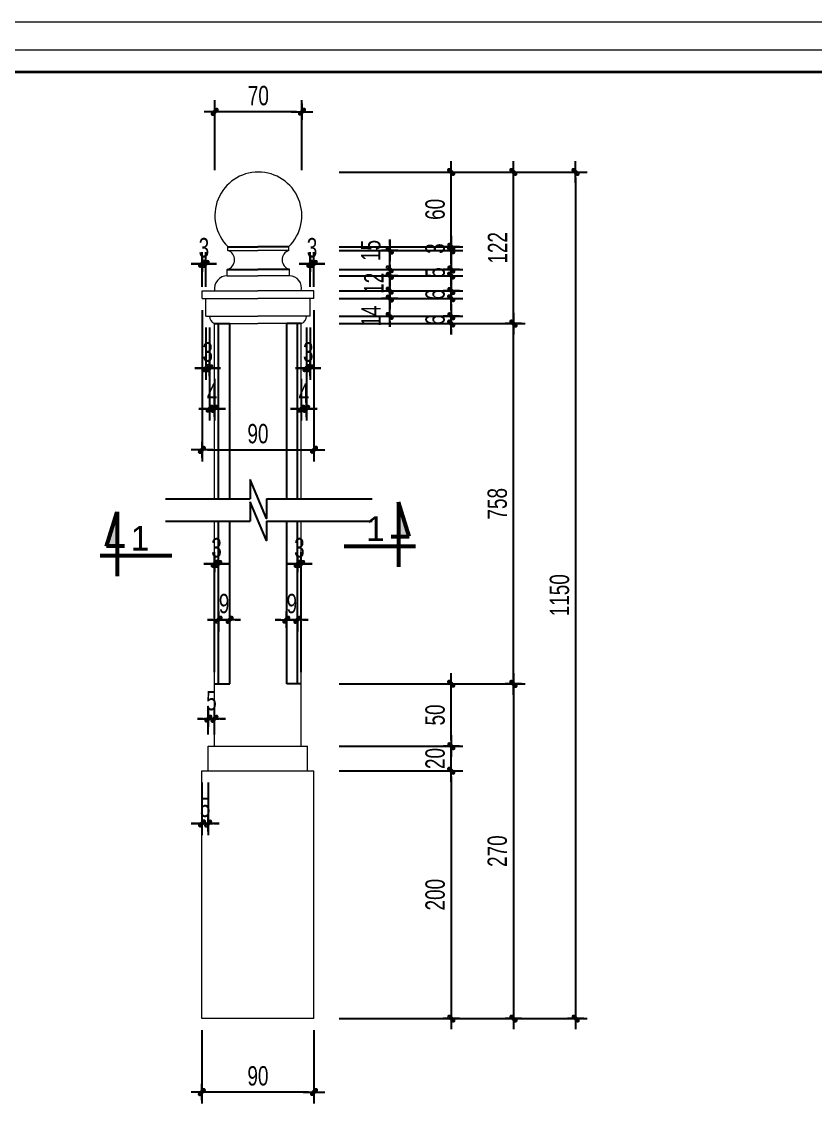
# Model space of a CAD drawing. Header units: inches. Extents: x 88947 to 296847, y 35049 to 161062.
# Drawn here: x 230088 to 232649, y 94496 to 98056 of the extents above; entities that cross this region are included whole.
import ezdxf
from ezdxf.enums import TextEntityAlignment as Align

# ---------------------------------------------------------------- set-up
doc = ezdxf.new("R2010")
doc.units = ezdxf.units.IN
doc.header["$MEASUREMENT"] = 0
doc.header["$PDMODE"] = 1
for name, color, linetype, lineweight in [('A-Dims', 145, 'Continuous', 25), ('A-Text', 30, 'Continuous', 9), ('A-Wall', 2, 'Continuous', 35), ('DIM', 7, 'Continuous', 25), ('KHUNG 2', 144, 'Continuous', 18), ('NETCAT', 4, 'Continuous', 53), ('NETMANH', 192, 'Continuous', 18), ('THAY', 3, 'Continuous', 18)]:
    doc.layers.add(name, color=color, linetype=linetype, lineweight=lineweight)
doc.layers.add('NHO', color=8, linetype='Continuous')
doc.styles.add('tieude', font='VSOUVB.TTF')
doc.styles.add('VNI-HELVE', font='VHELVEN.TTF')
doc.styles.add('VNI-HELVE-CONDENSE', font='VNARIAL.TTF', dxfattribs={"width": 0.7})
doc.dimstyles.new('TAS-10', dxfattribs={"dimscale": 25, "dimtxt": 2.5, "dimasz": 0.7, "dimexe": 1.5, "dimexo": 1.5, "dimgap": 0.8, "dimtad": 1, "dimdec": 0, "dimlfac": 0.25, "dimzin": 3, "dimdsep": 46, "dimtxsty": 'VNI-HELVE-CONDENSE', "dimblk": 'TICK', "dimcen": 2.5, "dimclrt": 71, "dimazin": 2, "dimtfac": 0.75, "dimtdec": 0, "dimtix": 1, "dimtmove": 2, "dimatfit": 2, "dimldrblk": 'TICK123', "dimfxl": 1.5, "dimtolj": 1, "dimtzin": 0, "dimarcsym": 0})

# ---------------------------------------------------------------- blocks, each defined once
blk = doc.blocks.new('khung ten')
at = {"layer": 'A-Wall', "ltscale": 0.7}
blk.add_lwpolyline([(267204, -219099), (305804, -219099), (305804, -190799), (267204, -190799)], close=True, dxfattribs=at)
at = {"layer": 'KHUNG 2', "ltscale": 0.7}
blk.add_lwpolyline([(267004, -219299), (306004, -219299), (306004, -190599), (267004, -190599)], close=True, dxfattribs=at)
at = {"layer": 'NETMANH', "ltscale": 0.7}
blk.add_lwpolyline([(265004, -220042), (307004, -220042), (307004, -190342), (265004, -190342)], close=True, dxfattribs=at)
blk = doc.blocks.new('TICK')
at = {"layer": 'A-Dims', "color": 1}
for p, q in [((-2, 0), (2, 0)), ((0, 1.5), (0, -1.5))]:
    blk.add_line(p, q, dxfattribs=at)
at = {"layer": 'A-Dims', "color": 1, "const_width": 0.788}
blk.add_lwpolyline([(-0.33, -0.35), (0.38, 0.38)], dxfattribs=at)
at = {"layer": 'A-Dims', "color": 1, "const_width": 0.394}
for points in [[(0.24, 0.52, -0.414214), (0.52, 0.52, -1)], [(0.52, 0.52, -0.414214), (0.52, 0.24, -1)], [(-0.47, -0.21, 0.414214), (-0.47, -0.49, 1)], [(-0.47, -0.49, 0.414214), (-0.19, -0.49, 1)]]:
    blk.add_lwpolyline(points, format="xyb", dxfattribs=at)
blk = doc.blocks.new('*D4117')
at = {"layer": 'Defpoints', "color": 0}
for p in [(231074.4, 95636.3), (231074.4, 94836.7), (231474.3, 94836.7)]:
    blk.add_point(p, dxfattribs=at)
at = {"layer": 'DIM', "color": 0, "lineweight": -2}
for p, q in [((231111.9, 95636.3), (231511.8, 95636.3)), ((231474.3, 95618.8), (231474.3, 94854.2)), ((231111.9, 94836.7), (231511.8, 94836.7))]:
    blk.add_line(p, q, dxfattribs=at)
at = {"layer": 'DIM', "color": 0, "lineweight": -2, "xscale": 17.5, "yscale": 17.5, "zscale": 17.5}
for p, rotation in [((231474.3, 95636.3), 90), ((231474.3, 94836.7), 270)]:
    blk.add_blockref('TICK', p, dxfattribs=dict(at, rotation=rotation))
at = {"layer": 'DIM', "color": 71, "insert": (231422.4, 95236.5), "char_height": 62.5, "attachment_point": 5, "rotation": 90, "style": 'VNI-HELVE-CONDENSE'}
blk.add_mtext('\\A1;200', dxfattribs=at)
blk = doc.blocks.new('TICK123')
at = {"layer": 'A-Dims', "color": 1}
blk.add_lwpolyline([(0.05, 0, 0, 0.84, 0), (-2.11, 0, 8.4, 8.4, 0)], format="xyseb", dxfattribs=at)
blk = doc.blocks.new('*D4118')
at = {"layer": 'Defpoints', "color": 0}
for p in [(231074.4, 95716.6), (231474.3, 95716.6), (231074.4, 95636.3)]:
    blk.add_point(p, dxfattribs=at)
at = {"layer": 'DIM', "color": 0, "lineweight": -2}
for p, q in [((231474.3, 95734.1), (231474.3, 95751.6)), ((231111.9, 95716.6), (231511.8, 95716.6)), ((231474.3, 95636.3), (231474.3, 95716.6)), ((231111.9, 95636.3), (231511.8, 95636.3)), ((231474.3, 95618.8), (231474.3, 95601.3))]:
    blk.add_line(p, q, dxfattribs=at)
at = {"layer": 'DIM', "color": 0, "lineweight": -2, "xscale": 17.5, "yscale": 17.5, "zscale": 17.5}
for p, rotation in [((231474.3, 95716.6), 270), ((231474.3, 95636.3), 90)]:
    blk.add_blockref('TICK', p, dxfattribs=dict(at, rotation=rotation))
at = {"layer": 'DIM', "color": 71, "insert": (231422.4, 95676.4), "char_height": 62.5, "attachment_point": 5, "rotation": 90, "style": 'VNI-HELVE-CONDENSE'}
blk.add_mtext('\\A1;20', dxfattribs=at)
blk = doc.blocks.new('*D4164')
at = {"layer": 'Defpoints', "color": 0}
for p in [(230668.9, 95636.3), (230689.3, 95636.3), (230689.3, 95466.4)]:
    blk.add_point(p, dxfattribs=at)
at = {"layer": 'DIM', "color": 0, "lineweight": -2}
for p, q in [((230668.9, 95598.8), (230668.9, 95428.9)), ((230689.3, 95598.8), (230689.3, 95428.9)), ((230651.4, 95466.4), (230633.9, 95466.4)), ((230668.9, 95466.4), (230689.3, 95466.4)), ((230706.8, 95466.4), (230724.3, 95466.4))]:
    blk.add_line(p, q, dxfattribs=at)
at = {"layer": 'DIM', "color": 0, "lineweight": -2, "xscale": 17.5, "yscale": 17.5, "zscale": 17.5}
blk.add_blockref('TICK', (230668.9, 95466.4), dxfattribs=at)
at = {"layer": 'DIM', "color": 0, "lineweight": -2, "xscale": 17.5, "yscale": 17.5, "zscale": 17.5, "rotation": 180}
blk.add_blockref('TICK', (230689.3, 95466.4), dxfattribs=at)
at = {"layer": 'DIM', "color": 71, "insert": (230679.1, 95518.2), "char_height": 62.5, "attachment_point": 5, "style": 'VNI-HELVE-CONDENSE'}
blk.add_mtext('\\A1;5', dxfattribs=at)
blk = doc.blocks.new('*D4165')
at = {"layer": 'Defpoints', "color": 0}
for p in [(230709.7, 95805), (230689.3, 95716.6), (230709.7, 95716.6)]:
    blk.add_point(p, dxfattribs=at)
at = {"layer": 'DIM', "color": 0, "lineweight": -2}
for p, q in [((230689.3, 95754.1), (230689.3, 95842.5)), ((230709.7, 95754.1), (230709.7, 95842.5)), ((230671.8, 95805), (230654.3, 95805)), ((230689.3, 95805), (230709.7, 95805)), ((230727.2, 95805), (230744.7, 95805))]:
    blk.add_line(p, q, dxfattribs=at)
at = {"layer": 'DIM', "color": 0, "lineweight": -2, "xscale": 17.5, "yscale": 17.5, "zscale": 17.5}
blk.add_blockref('TICK', (230689.3, 95805), dxfattribs=at)
at = {"layer": 'DIM', "color": 0, "lineweight": -2, "xscale": 17.5, "yscale": 17.5, "zscale": 17.5, "rotation": 180}
blk.add_blockref('TICK', (230709.7, 95805), dxfattribs=at)
at = {"layer": 'DIM', "color": 71, "insert": (230699.5, 95863), "char_height": 62.5, "attachment_point": 5, "style": 'VNI-HELVE-CONDENSE'}
blk.add_mtext('\\A1;5', dxfattribs=at)
blk = doc.blocks.new('*D4119')
at = {"layer": 'Defpoints', "color": 0}
for p in [(231074.4, 95917.5), (231474.3, 95917.5), (231074.4, 95716.6)]:
    blk.add_point(p, dxfattribs=at)
at = {"layer": 'DIM', "color": 0, "lineweight": -2}
for p, q in [((231111.9, 95917.5), (231511.8, 95917.5)), ((231474.3, 95734.1), (231474.3, 95900)), ((231111.9, 95716.6), (231511.8, 95716.6))]:
    blk.add_line(p, q, dxfattribs=at)
at = {"layer": 'DIM', "color": 0, "lineweight": -2, "xscale": 17.5, "yscale": 17.5, "zscale": 17.5}
for p, rotation in [((231474.3, 95917.5), 90), ((231474.3, 95716.6), 270)]:
    blk.add_blockref('TICK', p, dxfattribs=dict(at, rotation=rotation))
at = {"layer": 'DIM', "color": 71, "insert": (231422.4, 95817.1), "char_height": 62.5, "attachment_point": 5, "rotation": 90, "style": 'VNI-HELVE-CONDENSE'}
blk.add_mtext('\\A1;50', dxfattribs=at)
blk = doc.blocks.new('*D4120')
at = {"layer": 'Defpoints', "color": 0}
for p in [(231074.4, 97105.8), (231074.4, 97081.3), (231474.3, 97105.8)]:
    blk.add_point(p, dxfattribs=at)
at = {"layer": 'DIM', "color": 0, "lineweight": -2}
for p, q in [((231474.3, 97123.3), (231474.3, 97140.8)), ((231111.9, 97105.8), (231511.8, 97105.8)), ((231111.9, 97081.3), (231511.8, 97081.3)), ((231474.3, 97081.3), (231474.3, 97105.8)), ((231474.3, 97063.8), (231474.3, 97046.3))]:
    blk.add_line(p, q, dxfattribs=at)
at = {"layer": 'DIM', "color": 0, "lineweight": -2, "xscale": 17.5, "yscale": 17.5, "zscale": 17.5}
for p, rotation in [((231474.3, 97105.8), 270), ((231474.3, 97081.3), 90)]:
    blk.add_blockref('TICK', p, dxfattribs=dict(at, rotation=rotation))
at = {"layer": 'DIM', "color": 71, "insert": (231422.4, 97093.5), "char_height": 62.5, "attachment_point": 5, "rotation": 90, "style": 'VNI-HELVE-CONDENSE'}
blk.add_mtext('\\A1;6', dxfattribs=at)
blk = doc.blocks.new('*D4121')
at = {"layer": 'Defpoints', "color": 0}
for p in [(231074.4, 97162.8), (231275.6, 97162.8), (231074.4, 97105.8)]:
    blk.add_point(p, dxfattribs=at)
at = {"layer": 'DIM', "color": 0, "lineweight": -2}
for p, q in [((231275.6, 97180.3), (231275.6, 97197.8)), ((231111.9, 97162.8), (231313.1, 97162.8)), ((231275.6, 97105.8), (231275.6, 97162.8)), ((231111.9, 97105.8), (231313.1, 97105.8)), ((231275.6, 97088.3), (231275.6, 97070.8))]:
    blk.add_line(p, q, dxfattribs=at)
at = {"layer": 'DIM', "color": 0, "lineweight": -2, "xscale": 17.5, "yscale": 17.5, "zscale": 17.5}
for p, rotation in [((231275.6, 97162.8), 270), ((231275.6, 97105.8), 90)]:
    blk.add_blockref('TICK', p, dxfattribs=dict(at, rotation=rotation))
at = {"layer": 'DIM', "color": 71, "insert": (231215.1, 97105.8), "char_height": 62.5, "attachment_point": 5, "rotation": 90, "style": 'VNI-HELVE-CONDENSE'}
blk.add_mtext('\\A1;14', dxfattribs=at)
blk = doc.blocks.new('*D4122')
at = {"layer": 'Defpoints', "color": 0}
for p in [(231074.4, 97187.3), (231474.3, 97187.3), (231074.4, 97162.8)]:
    blk.add_point(p, dxfattribs=at)
at = {"layer": 'DIM', "color": 0, "lineweight": -2}
for p, q in [((231474.3, 97204.8), (231474.3, 97222.3)), ((231111.9, 97187.3), (231511.8, 97187.3)), ((231474.3, 97162.8), (231474.3, 97187.3)), ((231111.9, 97162.8), (231511.8, 97162.8)), ((231474.3, 97145.3), (231474.3, 97127.8))]:
    blk.add_line(p, q, dxfattribs=at)
at = {"layer": 'DIM', "color": 0, "lineweight": -2, "xscale": 17.5, "yscale": 17.5, "zscale": 17.5}
for p, rotation in [((231474.3, 97187.3), 270), ((231474.3, 97162.8), 90)]:
    blk.add_blockref('TICK', p, dxfattribs=dict(at, rotation=rotation))
at = {"layer": 'DIM', "color": 71, "insert": (231422.4, 97175.1), "char_height": 62.5, "attachment_point": 5, "rotation": 90, "style": 'VNI-HELVE-CONDENSE'}
blk.add_mtext('\\A1;6', dxfattribs=at)
blk = doc.blocks.new('*D4123')
at = {"layer": 'Defpoints', "color": 0}
for p in [(231074.4, 97236.2), (231275.6, 97236.2), (231074.4, 97187.3)]:
    blk.add_point(p, dxfattribs=at)
at = {"layer": 'DIM', "color": 0, "lineweight": -2}
for p, q in [((231275.6, 97253.7), (231275.6, 97271.2)), ((231111.9, 97236.2), (231313.1, 97236.2)), ((231275.6, 97187.3), (231275.6, 97236.2)), ((231111.9, 97187.3), (231313.1, 97187.3)), ((231275.6, 97169.8), (231275.6, 97152.3))]:
    blk.add_line(p, q, dxfattribs=at)
at = {"layer": 'DIM', "color": 0, "lineweight": -2, "xscale": 17.5, "yscale": 17.5, "zscale": 17.5}
for p, rotation in [((231275.6, 97236.2), 270), ((231275.6, 97187.3), 90)]:
    blk.add_blockref('TICK', p, dxfattribs=dict(at, rotation=rotation))
at = {"layer": 'DIM', "color": 71, "insert": (231224.2, 97211.7), "char_height": 62.5, "attachment_point": 5, "rotation": 90, "style": 'VNI-HELVE-CONDENSE'}
blk.add_mtext('\\A1;12', dxfattribs=at)
blk = doc.blocks.new('*D4124')
at = {"layer": 'Defpoints', "color": 0}
for p in [(231074.4, 97256.6), (231474.3, 97256.6), (231074.4, 97236.2)]:
    blk.add_point(p, dxfattribs=at)
at = {"layer": 'DIM', "color": 0, "lineweight": -2}
for p, q in [((231474.3, 97274.1), (231474.3, 97291.6)), ((231111.9, 97256.6), (231511.8, 97256.6)), ((231474.3, 97236.2), (231474.3, 97256.6)), ((231111.9, 97236.2), (231511.8, 97236.2)), ((231474.3, 97218.7), (231474.3, 97201.2))]:
    blk.add_line(p, q, dxfattribs=at)
at = {"layer": 'DIM', "color": 0, "lineweight": -2, "xscale": 17.5, "yscale": 17.5, "zscale": 17.5}
for p, rotation in [((231474.3, 97256.6), 270), ((231474.3, 97236.2), 90)]:
    blk.add_blockref('TICK', p, dxfattribs=dict(at, rotation=rotation))
at = {"layer": 'DIM', "color": 71, "insert": (231422.5, 97246.4), "char_height": 62.5, "attachment_point": 5, "rotation": 90, "style": 'VNI-HELVE-CONDENSE'}
blk.add_mtext('\\A1;5', dxfattribs=at)
blk = doc.blocks.new('*D4125')
at = {"layer": 'Defpoints', "color": 0}
for p in [(231074.4, 97317.7), (231275.6, 97317.7), (231074.4, 97256.6)]:
    blk.add_point(p, dxfattribs=at)
at = {"layer": 'DIM', "color": 0, "lineweight": -2}
for p, q in [((231275.6, 97335.2), (231275.6, 97352.7)), ((231111.9, 97317.7), (231313.1, 97317.7)), ((231275.6, 97256.6), (231275.6, 97317.7)), ((231111.9, 97256.6), (231313.1, 97256.6)), ((231275.6, 97239.1), (231275.6, 97221.6))]:
    blk.add_line(p, q, dxfattribs=at)
at = {"layer": 'DIM', "color": 0, "lineweight": -2, "xscale": 17.5, "yscale": 17.5, "zscale": 17.5}
for p, rotation in [((231275.6, 97317.7), 270), ((231275.6, 97256.6), 90)]:
    blk.add_blockref('TICK', p, dxfattribs=dict(at, rotation=rotation))
at = {"layer": 'DIM', "color": 71, "insert": (231214.5, 97317.7), "char_height": 62.5, "attachment_point": 5, "rotation": 90, "style": 'VNI-HELVE-CONDENSE'}
blk.add_mtext('\\A1;15', dxfattribs=at)
blk = doc.blocks.new('*D4126')
at = {"layer": 'Defpoints', "color": 0}
for p in [(231074.4, 97329.9), (231474.3, 97329.9), (231074.4, 97317.7)]:
    blk.add_point(p, dxfattribs=at)
at = {"layer": 'DIM', "color": 0, "lineweight": -2}
for p, q in [((231474.3, 97347.4), (231474.3, 97364.9)), ((231111.9, 97329.9), (231511.8, 97329.9)), ((231474.3, 97317.7), (231474.3, 97329.9)), ((231111.9, 97317.7), (231511.8, 97317.7)), ((231474.3, 97300.2), (231474.3, 97282.7))]:
    blk.add_line(p, q, dxfattribs=at)
at = {"layer": 'DIM', "color": 0, "lineweight": -2, "xscale": 17.5, "yscale": 17.5, "zscale": 17.5}
for p, rotation in [((231474.3, 97329.9), 270), ((231474.3, 97317.7), 90)]:
    blk.add_blockref('TICK', p, dxfattribs=dict(at, rotation=rotation))
at = {"layer": 'DIM', "color": 71, "insert": (231422.4, 97323.8), "char_height": 62.5, "attachment_point": 5, "rotation": 90, "style": 'VNI-HELVE-CONDENSE'}
blk.add_mtext('\\A1;3', dxfattribs=at)
blk = doc.blocks.new('*D4127')
at = {"layer": 'Defpoints', "color": 0}
for p in [(231074.4, 97571), (231474.3, 97571), (231074.4, 97329.9)]:
    blk.add_point(p, dxfattribs=at)
at = {"layer": 'DIM', "color": 0, "lineweight": -2}
for p, q in [((231111.9, 97571), (231511.8, 97571)), ((231474.3, 97347.4), (231474.3, 97553.5)), ((231111.9, 97329.9), (231511.8, 97329.9))]:
    blk.add_line(p, q, dxfattribs=at)
at = {"layer": 'DIM', "color": 0, "lineweight": -2, "xscale": 17.5, "yscale": 17.5, "zscale": 17.5}
for p, rotation in [((231474.3, 97571), 90), ((231474.3, 97329.9), 270)]:
    blk.add_blockref('TICK', p, dxfattribs=dict(at, rotation=rotation))
at = {"layer": 'DIM', "color": 71, "insert": (231422.4, 97450.5), "char_height": 62.5, "attachment_point": 5, "rotation": 90, "style": 'VNI-HELVE-CONDENSE'}
blk.add_mtext('\\A1;60', dxfattribs=at)
blk = doc.blocks.new('*D4128')
at = {"layer": 'Defpoints', "color": 0}
for p in [(231074.4, 97571), (231074.4, 94836.7), (231876.1, 94836.7)]:
    blk.add_point(p, dxfattribs=at)
at = {"layer": 'DIM', "color": 0, "lineweight": -2}
for p, q in [((231111.9, 97571), (231913.6, 97571)), ((231876.1, 97553.5), (231876.1, 94854.2)), ((231111.9, 94836.7), (231913.6, 94836.7))]:
    blk.add_line(p, q, dxfattribs=at)
at = {"layer": 'DIM', "color": 0, "lineweight": -2, "xscale": 17.5, "yscale": 17.5, "zscale": 17.5}
for p, rotation in [((231876.1, 97571), 90), ((231876.1, 94836.7), 270)]:
    blk.add_blockref('TICK', p, dxfattribs=dict(at, rotation=rotation))
at = {"layer": 'DIM', "color": 71, "insert": (231824.2, 96203.9), "char_height": 62.5, "attachment_point": 5, "rotation": 90, "style": 'VNI-HELVE-CONDENSE'}
blk.add_mtext('\\A1;1150', dxfattribs=at)
blk = doc.blocks.new('*D4129')
at = {"layer": 'Defpoints', "color": 0}
for p in [(231074.4, 97571), (231675.2, 97571), (231074.4, 97081.3)]:
    blk.add_point(p, dxfattribs=at)
at = {"layer": 'DIM', "color": 0, "lineweight": -2}
for p, q in [((231111.9, 97571), (231712.7, 97571)), ((231675.2, 97098.8), (231675.2, 97553.5)), ((231111.9, 97081.3), (231712.7, 97081.3))]:
    blk.add_line(p, q, dxfattribs=at)
at = {"layer": 'DIM', "color": 0, "lineweight": -2, "xscale": 17.5, "yscale": 17.5, "zscale": 17.5}
for p, rotation in [((231675.2, 97571), 90), ((231675.2, 97081.3), 270)]:
    blk.add_blockref('TICK', p, dxfattribs=dict(at, rotation=rotation))
at = {"layer": 'DIM', "color": 71, "insert": (231623.8, 97326.2), "char_height": 62.5, "attachment_point": 5, "rotation": 90, "style": 'VNI-HELVE-CONDENSE'}
blk.add_mtext('\\A1;122', dxfattribs=at)
blk = doc.blocks.new('*D4130')
at = {"layer": 'Defpoints', "color": 0}
for p in [(231074.4, 95917.5), (231074.4, 94836.7), (231675.2, 94836.7)]:
    blk.add_point(p, dxfattribs=at)
at = {"layer": 'DIM', "color": 0, "lineweight": -2}
for p, q in [((231111.9, 95917.5), (231712.7, 95917.5)), ((231675.2, 95900), (231675.2, 94854.2)), ((231111.9, 94836.7), (231712.7, 94836.7))]:
    blk.add_line(p, q, dxfattribs=at)
at = {"layer": 'DIM', "color": 0, "lineweight": -2, "xscale": 17.5, "yscale": 17.5, "zscale": 17.5}
for p, rotation in [((231675.2, 95917.5), 90), ((231675.2, 94836.7), 270)]:
    blk.add_blockref('TICK', p, dxfattribs=dict(at, rotation=rotation))
at = {"layer": 'DIM', "color": 71, "insert": (231623.3, 95377.1), "char_height": 62.5, "attachment_point": 5, "rotation": 90, "style": 'VNI-HELVE-CONDENSE'}
blk.add_mtext('\\A1;270', dxfattribs=at)
blk = doc.blocks.new('*D4131')
at = {"layer": 'Defpoints', "color": 0}
for p in [(231074.4, 97081.3), (231675.2, 97081.3), (231074.4, 95917.5)]:
    blk.add_point(p, dxfattribs=at)
at = {"layer": 'DIM', "color": 0, "lineweight": -2}
for p, q in [((231111.9, 97081.3), (231712.7, 97081.3)), ((231675.2, 95935), (231675.2, 97063.8)), ((231111.9, 95917.5), (231712.7, 95917.5))]:
    blk.add_line(p, q, dxfattribs=at)
at = {"layer": 'DIM', "color": 0, "lineweight": -2, "xscale": 17.5, "yscale": 17.5, "zscale": 17.5}
for p, rotation in [((231675.2, 97081.3), 90), ((231675.2, 95917.5), 270)]:
    blk.add_blockref('TICK', p, dxfattribs=dict(at, rotation=rotation))
at = {"layer": 'DIM', "color": 71, "insert": (231623.3, 96499.4), "char_height": 62.5, "attachment_point": 5, "rotation": 90, "style": 'VNI-HELVE-CONDENSE'}
blk.add_mtext('\\A1;758', dxfattribs=at)
blk = doc.blocks.new('*D4132')
at = {"layer": 'Defpoints', "color": 0}
for p in [(230668.9, 94836.7), (231030.5, 94836.7), (230668.9, 94598.9)]:
    blk.add_point(p, dxfattribs=at)
at = {"layer": 'DIM', "color": 0, "lineweight": -2}
for p, q in [((230668.9, 94799.2), (230668.9, 94561.4)), ((231030.5, 94799.2), (231030.5, 94561.4)), ((231013, 94598.9), (230686.4, 94598.9))]:
    blk.add_line(p, q, dxfattribs=at)
at = {"layer": 'DIM', "color": 0, "lineweight": -2, "xscale": 17.5, "yscale": 17.5, "zscale": 17.5, "rotation": 180}
blk.add_blockref('TICK', (230668.9, 94598.9), dxfattribs=at)
at = {"layer": 'DIM', "color": 0, "lineweight": -2, "xscale": 17.5, "yscale": 17.5, "zscale": 17.5}
blk.add_blockref('TICK', (231030.5, 94598.9), dxfattribs=at)
at = {"layer": 'DIM', "color": 71, "insert": (230849.7, 94650.8), "char_height": 62.5, "attachment_point": 5, "style": 'VNI-HELVE-CONDENSE'}
blk.add_mtext('\\A1;90', dxfattribs=at)
blk = doc.blocks.new('*D4133')
at = {"layer": 'Defpoints', "color": 0}
for p in [(230722, 96305.1), (230709.7, 95917.5), (230722, 95917.5)]:
    blk.add_point(p, dxfattribs=at)
at = {"layer": 'DIM', "color": 0, "lineweight": -2}
for p, q in [((230709.7, 95955), (230709.7, 96342.6)), ((230722, 95955), (230722, 96342.6)), ((230692.2, 96305.1), (230674.7, 96305.1)), ((230709.7, 96305.1), (230722, 96305.1)), ((230739.5, 96305.1), (230757, 96305.1))]:
    blk.add_line(p, q, dxfattribs=at)
at = {"layer": 'DIM', "color": 0, "lineweight": -2, "xscale": 17.5, "yscale": 17.5, "zscale": 17.5}
blk.add_blockref('TICK', (230709.7, 96305.1), dxfattribs=at)
at = {"layer": 'DIM', "color": 0, "lineweight": -2, "xscale": 17.5, "yscale": 17.5, "zscale": 17.5, "rotation": 180}
blk.add_blockref('TICK', (230722, 96305.1), dxfattribs=at)
at = {"layer": 'DIM', "color": 71, "insert": (230715.8, 96357), "char_height": 62.5, "attachment_point": 5, "style": 'VNI-HELVE-CONDENSE'}
blk.add_mtext('\\A1;3', dxfattribs=at)
blk = doc.blocks.new('*D4166')
at = {"layer": 'Defpoints', "color": 0}
for p in [(230722, 96165.6), (230758.7, 96124.7), (230758.7, 96124.7)]:
    blk.add_point(p, dxfattribs=at)
at = {"layer": 'DIM', "color": 0, "lineweight": -2}
for p, q in [((230704.5, 96124.7), (230687, 96124.7)), ((230722, 96128.1), (230722, 96087.2)), ((230722, 96124.7), (230758.7, 96124.7)), ((230776.2, 96124.7), (230793.7, 96124.7))]:
    blk.add_line(p, q, dxfattribs=at)
at = {"layer": 'DIM', "color": 0, "lineweight": -2, "xscale": 17.5, "yscale": 17.5, "zscale": 17.5}
blk.add_blockref('TICK', (230722, 96124.7), dxfattribs=at)
at = {"layer": 'DIM', "color": 0, "lineweight": -2, "xscale": 17.5, "yscale": 17.5, "zscale": 17.5, "rotation": 180}
blk.add_blockref('TICK', (230758.7, 96124.7), dxfattribs=at)
at = {"layer": 'DIM', "color": 71, "insert": (230740.3, 96176.6), "char_height": 62.5, "attachment_point": 5, "style": 'VNI-HELVE-CONDENSE'}
blk.add_mtext('\\A1;9', dxfattribs=at)
blk = doc.blocks.new('*D4134')
at = {"layer": 'Defpoints', "color": 0}
for p in [(230977.5, 96305.1), (230977.5, 95917.5), (230989.8, 95917.5)]:
    blk.add_point(p, dxfattribs=at)
at = {"layer": 'DIM', "color": 0, "lineweight": -2}
for p, q in [((230977.5, 95955), (230977.5, 96342.6)), ((230989.8, 95955), (230989.8, 96342.6)), ((230960, 96305.1), (230942.5, 96305.1)), ((230989.8, 96305.1), (230977.5, 96305.1)), ((231007.3, 96305.1), (231024.8, 96305.1))]:
    blk.add_line(p, q, dxfattribs=at)
at = {"layer": 'DIM', "color": 0, "lineweight": -2, "xscale": 17.5, "yscale": 17.5, "zscale": 17.5}
blk.add_blockref('TICK', (230977.5, 96305.1), dxfattribs=at)
at = {"layer": 'DIM', "color": 0, "lineweight": -2, "xscale": 17.5, "yscale": 17.5, "zscale": 17.5, "rotation": 180}
blk.add_blockref('TICK', (230989.8, 96305.1), dxfattribs=at)
at = {"layer": 'DIM', "color": 71, "insert": (230983.6, 96357), "char_height": 62.5, "attachment_point": 5, "style": 'VNI-HELVE-CONDENSE'}
blk.add_mtext('\\A1;3', dxfattribs=at)
blk = doc.blocks.new('*D4135')
at = {"layer": 'Defpoints', "color": 0}
for p in [(230977.5, 96165.6), (230940.8, 96124.7), (230940.8, 96124.7)]:
    blk.add_point(p, dxfattribs=at)
at = {"layer": 'DIM', "color": 0, "lineweight": -2}
for p, q in [((230923.3, 96124.7), (230905.8, 96124.7)), ((230977.5, 96124.7), (230940.8, 96124.7)), ((230977.5, 96128.1), (230977.5, 96087.2)), ((230995, 96124.7), (231012.5, 96124.7))]:
    blk.add_line(p, q, dxfattribs=at)
at = {"layer": 'DIM', "color": 0, "lineweight": -2, "xscale": 17.5, "yscale": 17.5, "zscale": 17.5}
blk.add_blockref('TICK', (230940.8, 96124.7), dxfattribs=at)
at = {"layer": 'DIM', "color": 0, "lineweight": -2, "xscale": 17.5, "yscale": 17.5, "zscale": 17.5, "rotation": 180}
blk.add_blockref('TICK', (230977.5, 96124.7), dxfattribs=at)
at = {"layer": 'DIM', "color": 71, "insert": (230959.2, 96176.6), "char_height": 62.5, "attachment_point": 5, "style": 'VNI-HELVE-CONDENSE'}
blk.add_mtext('\\A1;9', dxfattribs=at)
blk = doc.blocks.new('*D4167')
at = {"layer": 'Defpoints', "color": 0}
for p in [(230681.2, 97274.4), (230669, 97162.8), (230681.2, 97162.8)]:
    blk.add_point(p, dxfattribs=at)
at = {"layer": 'DIM', "color": 0, "lineweight": -2}
for p, q in [((230669, 97200.3), (230669, 97311.9)), ((230681.2, 97200.3), (230681.2, 97311.9)), ((230651.5, 97274.4), (230634, 97274.4)), ((230669, 97274.4), (230681.2, 97274.4)), ((230698.7, 97274.4), (230716.2, 97274.4))]:
    blk.add_line(p, q, dxfattribs=at)
at = {"layer": 'DIM', "color": 0, "lineweight": -2, "xscale": 17.5, "yscale": 17.5, "zscale": 17.5}
blk.add_blockref('TICK', (230669, 97274.4), dxfattribs=at)
at = {"layer": 'DIM', "color": 0, "lineweight": -2, "xscale": 17.5, "yscale": 17.5, "zscale": 17.5, "rotation": 180}
blk.add_blockref('TICK', (230681.2, 97274.4), dxfattribs=at)
at = {"layer": 'DIM', "color": 71, "insert": (230675.1, 97326.4), "char_height": 62.5, "attachment_point": 5, "style": 'VNI-HELVE-CONDENSE'}
blk.add_mtext('\\A1;3', dxfattribs=at)
blk = doc.blocks.new('*D4136')
at = {"layer": 'Defpoints', "color": 0}
for p in [(230681.2, 97105.8), (230693.4, 97105.8), (230693.4, 96937.3)]:
    blk.add_point(p, dxfattribs=at)
at = {"layer": 'DIM', "color": 0, "lineweight": -2}
for p, q in [((230681.2, 97068.3), (230681.2, 96899.8)), ((230693.4, 97068.3), (230693.4, 96899.8)), ((230663.7, 96937.3), (230646.2, 96937.3)), ((230681.2, 96937.3), (230693.4, 96937.3)), ((230710.9, 96937.3), (230728.4, 96937.3))]:
    blk.add_line(p, q, dxfattribs=at)
at = {"layer": 'DIM', "color": 0, "lineweight": -2, "xscale": 17.5, "yscale": 17.5, "zscale": 17.5}
blk.add_blockref('TICK', (230681.2, 96937.3), dxfattribs=at)
at = {"layer": 'DIM', "color": 0, "lineweight": -2, "xscale": 17.5, "yscale": 17.5, "zscale": 17.5, "rotation": 180}
blk.add_blockref('TICK', (230693.4, 96937.3), dxfattribs=at)
at = {"layer": 'DIM', "color": 71, "insert": (230687.3, 96989.3), "char_height": 62.5, "attachment_point": 5, "style": 'VNI-HELVE-CONDENSE'}
blk.add_mtext('\\A1;3', dxfattribs=at)
blk = doc.blocks.new('*D4137')
at = {"layer": 'Defpoints', "color": 0}
for p in [(230693.4, 96940.4), (230709.7, 96940.4), (230709.7, 96806.3)]:
    blk.add_point(p, dxfattribs=at)
at = {"layer": 'DIM', "color": 0, "lineweight": -2}
for p, q in [((230693.4, 96902.9), (230693.4, 96768.8)), ((230709.7, 96902.9), (230709.7, 96768.8)), ((230675.9, 96806.3), (230658.4, 96806.3)), ((230693.4, 96806.3), (230709.7, 96806.3)), ((230727.2, 96806.3), (230744.7, 96806.3))]:
    blk.add_line(p, q, dxfattribs=at)
at = {"layer": 'DIM', "color": 0, "lineweight": -2, "xscale": 17.5, "yscale": 17.5, "zscale": 17.5}
blk.add_blockref('TICK', (230693.4, 96806.3), dxfattribs=at)
at = {"layer": 'DIM', "color": 0, "lineweight": -2, "xscale": 17.5, "yscale": 17.5, "zscale": 17.5, "rotation": 180}
blk.add_blockref('TICK', (230709.7, 96806.3), dxfattribs=at)
at = {"layer": 'DIM', "color": 71, "insert": (230701.6, 96857.6), "char_height": 62.5, "attachment_point": 5, "style": 'VNI-HELVE-CONDENSE'}
blk.add_mtext('\\A1;4', dxfattribs=at)
blk = doc.blocks.new('*D4138')
at = {"layer": 'Defpoints', "color": 0}
for p in [(230669, 97162.8), (231030.6, 97162.8), (231030.6, 96673.6)]:
    blk.add_point(p, dxfattribs=at)
at = {"layer": 'DIM', "color": 0, "lineweight": -2}
for p, q in [((230669, 97125.3), (230669, 96636.1)), ((231030.6, 97125.3), (231030.6, 96636.1)), ((230686.5, 96673.6), (231013.1, 96673.6))]:
    blk.add_line(p, q, dxfattribs=at)
at = {"layer": 'DIM', "color": 0, "lineweight": -2, "xscale": 17.5, "yscale": 17.5, "zscale": 17.5, "rotation": 180}
blk.add_blockref('TICK', (230669, 96673.6), dxfattribs=at)
at = {"layer": 'DIM', "color": 0, "lineweight": -2, "xscale": 17.5, "yscale": 17.5, "zscale": 17.5}
blk.add_blockref('TICK', (231030.6, 96673.6), dxfattribs=at)
at = {"layer": 'DIM', "color": 71, "insert": (230849.8, 96725.5), "char_height": 62.5, "attachment_point": 5, "style": 'VNI-HELVE-CONDENSE'}
blk.add_mtext('\\A1;90', dxfattribs=at)
blk = doc.blocks.new('*D4139')
at = {"layer": 'Defpoints', "color": 0}
for p in [(231018.4, 97274.4), (231018.4, 97162.8), (231030.6, 97162.8)]:
    blk.add_point(p, dxfattribs=at)
at = {"layer": 'DIM', "color": 0, "lineweight": -2}
for p, q in [((231018.4, 97200.3), (231018.4, 97311.9)), ((231030.6, 97200.3), (231030.6, 97311.9)), ((231000.9, 97274.4), (230983.4, 97274.4)), ((231030.6, 97274.4), (231018.4, 97274.4)), ((231048.1, 97274.4), (231065.6, 97274.4))]:
    blk.add_line(p, q, dxfattribs=at)
at = {"layer": 'DIM', "color": 0, "lineweight": -2, "xscale": 17.5, "yscale": 17.5, "zscale": 17.5}
blk.add_blockref('TICK', (231018.4, 97274.4), dxfattribs=at)
at = {"layer": 'DIM', "color": 0, "lineweight": -2, "xscale": 17.5, "yscale": 17.5, "zscale": 17.5, "rotation": 180}
blk.add_blockref('TICK', (231030.6, 97274.4), dxfattribs=at)
at = {"layer": 'DIM', "color": 71, "insert": (231024.5, 97326.4), "char_height": 62.5, "attachment_point": 5, "style": 'VNI-HELVE-CONDENSE'}
blk.add_mtext('\\A1;3', dxfattribs=at)
blk = doc.blocks.new('*D4140')
at = {"layer": 'Defpoints', "color": 0}
for p in [(231006.1, 97105.8), (231018.4, 97105.8), (231006.1, 96937.3)]:
    blk.add_point(p, dxfattribs=at)
at = {"layer": 'DIM', "color": 0, "lineweight": -2}
for p, q in [((231006.1, 97068.3), (231006.1, 96899.8)), ((231018.4, 97068.3), (231018.4, 96899.8)), ((230988.6, 96937.3), (230971.1, 96937.3)), ((231018.4, 96937.3), (231006.1, 96937.3)), ((231035.9, 96937.3), (231053.4, 96937.3))]:
    blk.add_line(p, q, dxfattribs=at)
at = {"layer": 'DIM', "color": 0, "lineweight": -2, "xscale": 17.5, "yscale": 17.5, "zscale": 17.5}
blk.add_blockref('TICK', (231006.1, 96937.3), dxfattribs=at)
at = {"layer": 'DIM', "color": 0, "lineweight": -2, "xscale": 17.5, "yscale": 17.5, "zscale": 17.5, "rotation": 180}
blk.add_blockref('TICK', (231018.4, 96937.3), dxfattribs=at)
at = {"layer": 'DIM', "color": 71, "insert": (231012.2, 96989.3), "char_height": 62.5, "attachment_point": 5, "style": 'VNI-HELVE-CONDENSE'}
blk.add_mtext('\\A1;3', dxfattribs=at)
blk = doc.blocks.new('*D4141')
at = {"layer": 'Defpoints', "color": 0}
for p in [(230989.8, 96940.4), (231006.1, 96940.4), (230989.8, 96806.3)]:
    blk.add_point(p, dxfattribs=at)
at = {"layer": 'DIM', "color": 0, "lineweight": -2}
for p, q in [((230989.8, 96902.9), (230989.8, 96768.8)), ((231006.1, 96902.9), (231006.1, 96768.8)), ((230972.3, 96806.3), (230954.8, 96806.3)), ((231006.1, 96806.3), (230989.8, 96806.3)), ((231023.6, 96806.3), (231041.1, 96806.3))]:
    blk.add_line(p, q, dxfattribs=at)
at = {"layer": 'DIM', "color": 0, "lineweight": -2, "xscale": 17.5, "yscale": 17.5, "zscale": 17.5}
blk.add_blockref('TICK', (230989.8, 96806.3), dxfattribs=at)
at = {"layer": 'DIM', "color": 0, "lineweight": -2, "xscale": 17.5, "yscale": 17.5, "zscale": 17.5, "rotation": 180}
blk.add_blockref('TICK', (231006.1, 96806.3), dxfattribs=at)
at = {"layer": 'DIM', "color": 71, "insert": (230998, 96857.6), "char_height": 62.5, "attachment_point": 5, "style": 'VNI-HELVE-CONDENSE'}
blk.add_mtext('\\A1;4', dxfattribs=at)
blk = doc.blocks.new('*D4142')
at = {"layer": 'Defpoints', "color": 0}
for p in [(230710.5, 97765.7), (230710.5, 97540), (230991.7, 97540)]:
    blk.add_point(p, dxfattribs=at)
at = {"layer": 'DIM', "color": 0, "lineweight": -2}
for p, q in [((230710.5, 97577.5), (230710.5, 97803.2)), ((230991.7, 97577.5), (230991.7, 97803.2)), ((230974.2, 97765.7), (230728, 97765.7))]:
    blk.add_line(p, q, dxfattribs=at)
at = {"layer": 'DIM', "color": 0, "lineweight": -2, "xscale": 17.5, "yscale": 17.5, "zscale": 17.5, "rotation": 180}
blk.add_blockref('TICK', (230710.5, 97765.7), dxfattribs=at)
at = {"layer": 'DIM', "color": 0, "lineweight": -2, "xscale": 17.5, "yscale": 17.5, "zscale": 17.5}
blk.add_blockref('TICK', (230991.7, 97765.7), dxfattribs=at)
at = {"layer": 'DIM', "color": 71, "insert": (230851.1, 97817.6), "char_height": 62.5, "attachment_point": 5, "style": 'VNI-HELVE-CONDENSE'}
blk.add_mtext('\\A1;70', dxfattribs=at)
blk = doc.blocks.new('dc')
at = {"layer": 'NETCAT'}
blk.add_hatch(color=256, dxfattribs=at).paths.add_polyline_path([(828, 672), (828, 147), (989, 147)])
for p, q in [((828, 672), (828, -310)), ((989, 147), (828, 672)), ((0, 0), (1087, 0)), ((717, 147), (989, 147))]:
    blk.add_line(p, q, dxfattribs=at)
at = {"style": 'VNI-HELVE', "flags": 4}
blk.add_attdef('E', text='', height=375, dxfattribs=at).set_placement((482, 272), align=Align.MIDDLE_CENTER)

msp = doc.modelspace()

# ---------------------------------------------------------------- linework, layer by layer
at = {"layer": 'NHO'}
for p, q in [((230752.7, 97329.9), (230849.8, 97329.9)), ((230949.5, 97329.9), (230849.8, 97329.9)), ((230750.5, 97256.6), (230849.8, 97256.6)), ((230951.7, 97256.6), (230849.8, 97256.6)), ((230709.7, 97081.3), (230758.7, 97081.3)), ((230722, 96514.9), (230722, 97081.3)), ((230758.6, 96514.9), (230758.7, 97081.3)), ((230943.5, 96514.9), (230943.5, 97081.3)), ((230989.8, 97081.3), (230943.5, 97081.3)), ((230977.6, 96514.9), (230977.6, 97081.3)), ((230824.8, 96577.8), (230824.8, 96514.9)), ((230550.7, 96514.9), (230824.8, 96514.9)), ((230877.2, 96514.9), (231218.4, 96514.9)), ((230824.8, 96506.1), (230824.8, 96443.2)), ((230550.7, 96443.2), (230824.8, 96443.2)), ((230722, 95917.5), (230722, 96443.2)), ((230758.7, 95917.5), (230758.7, 96443.2)), ((230877.2, 96443.2), (231218.4, 96443.2)), ((230943.5, 95917.5), (230943.5, 96443.2)), ((230977.6, 95917.5), (230977.6, 96443.2)), ((230709.7, 95917.5), (230758.7, 95917.5)), ((230989.8, 95917.5), (230943.5, 95917.5))]:
    msp.add_line(p, q, dxfattribs=at)
for points in [[(230877.2, 96514.9), (230877.2, 96451.9), (230824.8, 96577.8)], [(230877.2, 96443.2), (230877.2, 96380.3), (230824.8, 96506.1)]]:
    msp.add_lwpolyline(points, dxfattribs=at)
at = {"layer": 'THAY'}
for p, q in [((230752.7, 97317.7), (230752.7, 97329.9)), ((230949.5, 97317.7), (230949.5, 97329.9)), ((230752.7, 97317.7), (230849.8, 97317.7)), ((230949.5, 97317.7), (230849.8, 97317.7)), ((230750.5, 97236.2), (230750.5, 97256.6)), ((230951.7, 97236.2), (230951.7, 97256.6)), ((230750.5, 97236.2), (230849.8, 97236.2)), ((230951.7, 97236.2), (230849.8, 97236.2)), ((230669, 97187.3), (230849.8, 97187.3)), ((230669, 97162.8), (230669, 97187.3)), ((231030.6, 97187.3), (230849.8, 97187.3)), ((231030.6, 97162.8), (231030.6, 97187.3)), ((230669, 97162.8), (230849.8, 97162.8)), ((230681.2, 97105.8), (230681.2, 97162.8)), ((231030.6, 97162.8), (230849.8, 97162.8)), ((231018.4, 97105.8), (231018.4, 97162.8)), ((230681.2, 97105.8), (230849.8, 97105.8)), ((230709.7, 97081.3), (230849.8, 97081.3)), ((230709.7, 96514.9), (230709.7, 97081.3)), ((231018.4, 97105.8), (230849.8, 97105.8)), ((230989.8, 97081.3), (230849.8, 97081.3)), ((230989.8, 96514.9), (230989.8, 97081.3)), ((230709.7, 95716.6), (230709.7, 96443.2)), ((230989.8, 95716.6), (230989.8, 96443.2)), ((230689.3, 95636.3), (230689.3, 95716.6)), ((230689.3, 95716.6), (231010.2, 95716.6)), ((231010.2, 95636.3), (231010.2, 95716.6)), ((230668.9, 94836.7), (230668.9, 95636.3)), ((230668.9, 95636.3), (231030.5, 95636.3)), ((231030.5, 94836.7), (231030.5, 95636.3))]:
    msp.add_line(p, q, dxfattribs=at)
msp.add_lwpolyline([(231030.5, 94836.7), (230668.9, 94836.7)], dxfattribs=at)
for centre, radius, start, end in [((230851.1, 97430.4), 140.6, 314.4153, 225.5847), ((230742.3, 97287.5), 32, 284.8442, 71.0811), ((230959.9, 97287.5), 32, 108.9189, 255.1558), ((230751.2, 97194.2), 42, 90.9657, 189.4231), ((230950.5, 97195.9), 40.3, 347.5717, 88.3198), ((230719, 97105.2), 25.6, 178.6567, 248.7234), ((230980.5, 97105.2), 25.6, 291.2766, 1.3433)]:
    msp.add_arc(centre, radius, start, end, dxfattribs=at)

# ---------------------------------------------------------------- block references
ref = msp.add_blockref('dc', (230571, 96331), dxfattribs=dict(xscale=-0.2124999999650754, yscale=0.2125000000232831, zscale=0.2125))
ref.add_attrib('E', '1', dxfattribs={"height": 79.7, "style": 'tieude'}).set_placement((230468.6, 96388.2), align=Align.MIDDLE_CENTER)
ref = msp.add_blockref('dc', (231127.8, 96362), dxfattribs=dict(xscale=0.2124999999650754, yscale=0.2125000000232831, zscale=0.2125))
ref.add_attrib('E', '1', dxfattribs={"height": 79.7, "style": 'tieude'}).set_placement((231229.5, 96419.2), align=Align.MIDDLE_CENTER)
at = {"layer": 'A-Text', "xscale": 0.3535714285681024, "yscale": 0.3535714286845177, "zscale": 0.3535714286832132}
msp.add_blockref('khung ten', (128899.4, 165355.2), dxfattribs=at)

# ---------------------------------------------------------------- dimensions: what is measured, and where the dimension line sits
at = {"layer": 'DIM'}
for base, p1, p2, picture, middle in [((230710.5, 97765.7), (230991.7, 97540), (230710.5, 97540), '*D4142', (230851.1, 97817.6)), ((230681.2, 97274.4), (230669, 97162.8), (230681.2, 97162.8), '*D4167', (230675.1, 97326.4)), ((231030.6, 96673.6), (230669, 97162.8), (231030.6, 97162.8), '*D4138', (230849.8, 96725.5)), ((230693.4, 96937.3), (230681.2, 97105.8), (230693.4, 97105.8), '*D4136', (230687.3, 96989.3)), ((230709.7, 96806.3), (230693.4, 96940.4), (230709.7, 96940.4), '*D4137', (230701.6, 96857.6)), ((230722, 96305.1), (230709.7, 95917.5), (230722, 95917.5), '*D4133', (230715.8, 96357)), ((230758.7, 96124.7), (230722, 96165.6), (230758.7, 96124.7), '*D4166', (230740.3, 96176.6)), ((230689.3, 95466.4), (230668.9, 95636.3), (230689.3, 95636.3), '*D4164', (230679.1, 95518.2)), ((230668.9, 94598.9), (231030.5, 94836.7), (230668.9, 94836.7), '*D4132', (230849.7, 94650.8))]:
    dim = msp.add_linear_dim(base=base, p1=p1, p2=p2, dimstyle='TAS-10', dxfattribs=at)
    dim.commit()
    dim.dimension.update_dxf_attribs({"geometry": picture, "text_midpoint": middle})
for base, p1, p2, angle, picture, middle in [((231474.3, 97571), (231074.4, 97329.9), (231074.4, 97571), 90, '*D4127', (231422.4, 97450.5)), ((231675.2, 97571), (231074.4, 97081.3), (231074.4, 97571), 90, '*D4129', (231623.8, 97326.2)), ((231018.4, 97274.4), (231030.6, 97162.8), (231018.4, 97162.8), 180, '*D4139', (231024.5, 97326.4)), ((231474.3, 97329.9), (231074.4, 97317.7), (231074.4, 97329.9), 90, '*D4126', (231422.4, 97323.8)), ((231474.3, 97256.6), (231074.4, 97236.2), (231074.4, 97256.6), 90, '*D4124', (231422.5, 97246.4)), ((231275.6, 97236.2), (231074.4, 97187.3), (231074.4, 97236.2), 90, '*D4123', (231224.2, 97211.7)), ((231474.3, 97187.3), (231074.4, 97162.8), (231074.4, 97187.3), 90, '*D4122', (231422.4, 97175.1)), ((231474.3, 97105.8), (231074.4, 97081.3), (231074.4, 97105.8), 90, '*D4120', (231422.4, 97093.5)), ((231006.1, 96937.3), (231018.4, 97105.8), (231006.1, 97105.8), 180, '*D4140', (231012.2, 96989.3)), ((230989.8, 96806.3), (231006.1, 96940.4), (230989.8, 96940.4), 180, '*D4141', (230998, 96857.6)), ((230977.5, 96305.1), (230989.8, 95917.5), (230977.5, 95917.5), 180, '*D4134', (230983.6, 96357)), ((230940.8, 96124.7), (230977.5, 96165.6), (230940.8, 96124.7), 180, '*D4135', (230959.2, 96176.6)), ((231474.3, 95917.5), (231074.4, 95716.6), (231074.4, 95917.5), 90, '*D4119', (231422.4, 95817.1)), ((231675.2, 94836.7), (231074.4, 95917.5), (231074.4, 94836.7), 90, '*D4130', (231623.3, 95377.1)), ((231474.3, 95716.6), (231074.4, 95636.3), (231074.4, 95716.6), 90, '*D4118', (231422.4, 95676.4)), ((231474.3, 94836.7), (231074.4, 95636.3), (231074.4, 94836.7), 90, '*D4117', (231422.4, 95236.5))]:
    dim = msp.add_linear_dim(base=base, p1=p1, p2=p2, angle=angle, dimstyle='TAS-10', dxfattribs=at)
    dim.commit()
    dim.dimension.update_dxf_attribs({"geometry": picture, "text_midpoint": middle})
for base, p1, p2, text, picture, middle in [((231876.1, 94836.7), (231074.4, 97571), (231074.4, 94836.7), '1150', '*D4128', (231824.2, 96203.9)), ((231675.2, 97081.3), (231074.4, 95917.5), (231074.4, 97081.3), '758', '*D4131', (231623.3, 96499.4))]:
    dim = msp.add_linear_dim(base=base, p1=p1, p2=p2, angle=90, text=text, dimstyle='TAS-10', dxfattribs=at)
    dim.commit()
    dim.dimension.update_dxf_attribs({"geometry": picture, "text_midpoint": middle})
for base, p1, p2, picture, middle in [((231275.6, 97317.7), (231074.4, 97256.6), (231074.4, 97317.7), '*D4125', (231214.5, 97317.7)), ((231275.6, 97162.8), (231074.4, 97105.8), (231074.4, 97162.8), '*D4121', (231215.1, 97105.8))]:
    dim = msp.add_linear_dim(base=base, p1=p1, p2=p2, angle=90, dimstyle='TAS-10', dxfattribs=at)
    dim.commit()
    dim.dimension.update_dxf_attribs({"geometry": picture, "text_midpoint": middle, "dimtype": 160})
dim = msp.add_linear_dim(base=(230709.7, 95805), p1=(230689.3, 95716.6), p2=(230709.7, 95716.6), dimstyle='TAS-10', dxfattribs=at)
dim.commit()
dim.dimension.update_dxf_attribs({"geometry": '*D4165', "text_midpoint": (230699.5, 95863), "dimtype": 160})

doc.saveas('drawing.dxf')
